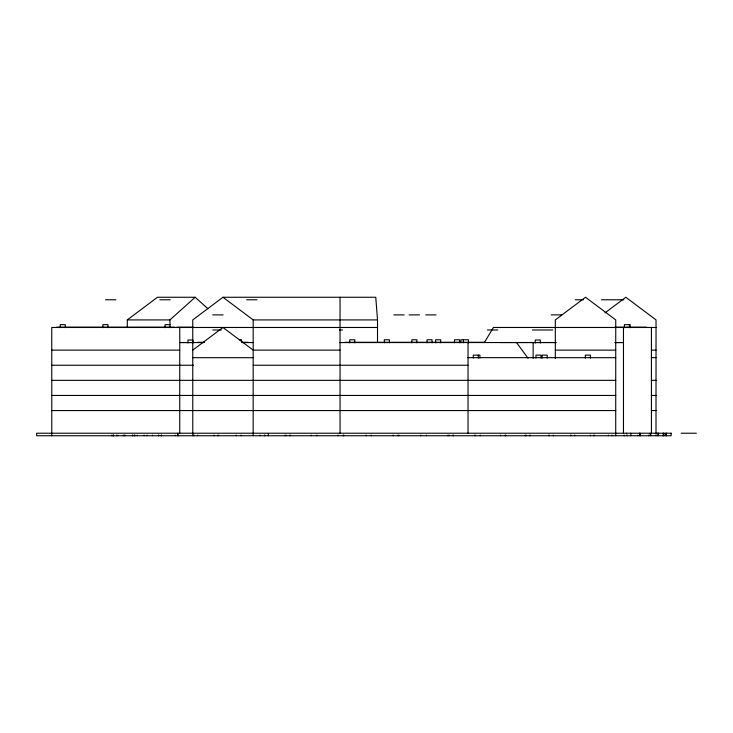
<?xml version="1.0" encoding="UTF-8"?>
<svg xmlns="http://www.w3.org/2000/svg" width="733" height="733" viewBox="0 0 733 733"><rect width="100%" height="100%" fill="white"/><g stroke="black" fill="none" stroke-linecap="round" stroke-linejoin="round"><path stroke-width="1.1" d="M484.357 342.577L493.41 327.477L656.035 327.477M127.295 327.477L127.295 319.918L169.928 319.918L195.18 297.259L207.806 308.593M127.295 319.918L157.458 297.259L195.18 297.259M377.513 342.256L377.513 319.918L375.772 297.259L222.969 297.259L192.752 319.918L192.779 435.741M192.752 350.136L222.969 327.477L253.178 350.136L340.048 350.136M604.972 312.899L625.817 297.259L656.035 319.918L656.008 433.854M105.497 299.779L115.869 299.779M159.84 299.779L170.203 299.779M246.682 299.779L257.036 299.779M575.286 299.779L583.505 299.779M601.39 299.779L623.792 299.779M212.726 314.888L223.089 314.888M393.795 314.888L404.158 314.888M409.115 314.888L419.478 314.888M425.681 314.888L436.043 314.888M551.179 314.888L561.533 314.888M222.969 297.259L253.178 319.918L377.513 319.918M170.047 324.655L165.017 324.655L165.017 327.678M56.789 327.175L174.711 327.175M176.937 327.175L193.155 327.175M614.831 327.175L646.359 327.175M377.513 327.477L51.759 327.477L51.777 435.741M212.726 329.987L221.256 329.987M339.416 329.987L342.476 329.987M487.399 329.987L497.762 329.987M532.378 329.987L552.682 329.987M239.526 339.764L241.542 339.764L241.542 341.78M197.791 342.274L204.654 342.274M242.421 342.274L248.148 342.274M345.078 342.274L484.989 342.274M193.457 342.531L179.75 342.531L204.159 342.577M499.97 342.531L556.164 342.531L339.727 342.577M615.463 342.531L623.471 342.531L614.813 342.577M241.78 342.577L253.178 342.577M51.759 350.136L179.75 350.136M555.321 350.136L615.747 350.136M651.472 350.136L656.035 350.136M192.752 357.686L253.178 357.686M467.617 357.64L615.747 357.686M651.472 357.64L656.035 357.64M51.759 365.245L193.457 365.245M253.178 365.245L468.039 365.245M51.759 380.345L615.747 380.345M651.472 380.345L656.035 380.345M51.759 395.454L615.747 395.454M651.472 395.454L656.035 395.454M51.759 410.562L615.747 410.562M651.472 410.562L656.035 410.562M681.14 433.221L696.35 433.221M516.563 342.577L528.044 358.272M666.224 433.221L666.297 435.741M666.105 433.221L666.105 435.109M666.013 433.854L666.013 435.741M663.823 433.854L663.823 435.741M663.612 433.221L663.612 435.109M663.09 435.109L663.09 435.741M662.953 435.109L662.953 435.741M658.536 433.221L658.472 435.741M658.289 433.221L658.289 435.109M657.574 433.221L657.574 433.854M657.171 435.109L657.171 435.741M656.008 435.109L656.008 435.741M651.426 327.477L651.426 433.221M650.748 433.854L650.748 435.741M650.244 433.221L650.244 435.109M648.778 435.109L648.778 435.741M640.184 433.854L640.184 435.741M640.056 433.221L639.964 435.741M639.634 433.221L639.634 435.109M637.765 435.109L637.765 435.741M630.856 433.221L630.856 435.741M630.151 327.678L630.151 324.655L624.406 324.655L624.406 327.678M629.445 324.655L629.445 327.678M627.311 435.109L627.311 435.741M626.513 433.221L626.513 433.854M624.287 435.109L624.287 435.741M623.471 327.477L623.471 433.221M615.72 435.741L615.747 319.918L585.53 297.259L555.321 319.918L555.321 358.446M611.982 435.109L611.982 435.741M608.454 435.109L608.454 435.741M594.445 435.109L594.445 435.741M593.684 435.109L593.684 435.741M590.377 358.144L590.377 355.12L585.346 355.12L585.346 358.144M590.45 435.109L590.45 435.741M574.819 435.109L574.819 435.741M571.053 435.109L571.053 435.741M570.586 435.109L570.586 435.741M553.397 435.109L553.397 435.741M549.274 435.109L549.274 435.741M548.742 435.109L548.742 435.741M547.185 358.144L547.185 355.12L542.145 355.12L542.145 358.144M541 358.144L541 355.12L535.96 355.12L535.96 358.144M540.294 343.035L540.294 340.011L535.255 340.011L535.255 343.035M533.148 342.577L533.148 358.446M530.298 435.109L530.298 435.741M529.473 435.109L529.473 435.741M526.157 435.109L526.157 435.741M525.314 435.109L525.314 435.741M505.66 435.109L505.66 435.741M505.193 435.109L505.193 435.741M500.529 435.109L500.529 435.741M480.234 435.109L480.234 435.741M479.913 358.144L479.913 355.12L473.289 355.12L473.289 358.144M478.319 355.12L478.319 358.144M475.47 435.109L475.47 435.741M474.691 435.109L474.691 435.741M468.433 342.778L468.433 339.764L460.828 339.764L460.828 342.778M468.039 342.577L468.039 433.221M463.393 339.764L463.393 342.778M459.536 342.778L459.536 339.764L454.506 339.764L454.506 342.778M453.324 435.109L453.324 435.741M452.948 435.109L452.948 435.741M449.082 435.109L449.082 435.741M447.973 435.109L447.973 435.741M440.68 342.778L440.68 339.764L435.64 339.764L435.64 342.778M432.058 342.778L432.058 339.764L427.027 339.764L427.027 342.778M426.478 435.109L426.478 435.741M420.66 435.109L420.66 435.741M416.894 342.778L416.894 339.764L411.854 339.764L411.854 342.778M398.935 435.109L398.935 435.741M398.019 435.109L398.019 435.741M393.172 435.109L393.172 435.741M389.434 342.778L389.36 339.764L384.321 339.764L384.404 342.778M371.264 435.109L371.264 435.741M366.253 435.109L366.253 435.741M354.781 342.778L354.781 339.764L349.742 339.764L349.742 342.778M343.676 435.109L343.676 435.741M343.09 435.109L343.09 435.741M340.048 297.259L340.048 433.221M338.06 435.109L338.06 435.741M316.839 435.109L316.839 435.741M311.25 435.109L311.25 435.741M290.561 435.109L290.561 435.741M289.617 435.109L289.617 435.741M286.035 435.109L286.035 435.741M285.119 435.109L285.119 435.741M268.287 433.854L268.287 435.741M264.989 435.109L264.989 435.741M264.512 435.109L264.512 435.741M259.995 435.109L259.995 435.741M253.178 319.918L253.16 435.109M241.111 435.109L241.111 435.741M236.273 435.109L236.273 435.741M218.553 435.109L218.553 435.741M217.829 435.109L217.829 435.741M213.917 435.109L213.917 435.741M197.553 435.109L197.553 435.741M194.153 435.109L194.153 435.741M193.411 435.109L193.411 435.741M192.981 343.035L192.981 340.011L187.95 340.011L187.95 343.035M179.75 327.477L179.75 433.221M178.504 435.109L178.504 435.741M178.101 435.109L178.101 435.741M177.652 433.221L177.652 435.741M175.306 435.109L175.306 435.741M169.928 319.918L170.047 327.678M161.535 435.109L161.535 435.741M161.205 435.109L161.205 435.741M158.768 435.109L158.768 435.741M158.493 435.109L158.493 435.741M152.491 435.109L152.491 435.741M146.976 435.109L146.976 435.741M144.199 435.109L144.199 435.741M137.364 435.109L137.364 435.741M134.707 435.109L134.707 435.741M134.359 435.109L134.359 435.741M132.838 435.109L132.838 435.741M132.462 435.109L132.462 435.741M124.949 435.109L124.949 435.741M124.692 435.109L124.692 435.741M123.226 435.109L123.226 435.741M117.876 435.109L117.876 435.741M116.712 435.109L116.712 435.741M113.468 435.109L113.468 435.741M113.395 435.109L113.395 435.741M111.801 435.109L111.801 435.741M107.934 327.678L107.934 324.655L102.895 324.655L102.895 327.678M65.283 327.678L65.283 324.655L60.253 324.655L60.253 327.678M671.135 433.221L36.65 433.221L36.65 435.741L671.135 435.741L671.135 433.221M663.163 433.854L663.163 433.221L663.081 433.854M112.964 435.741L112.964 435.109L112.928 435.741"/></g></svg>
